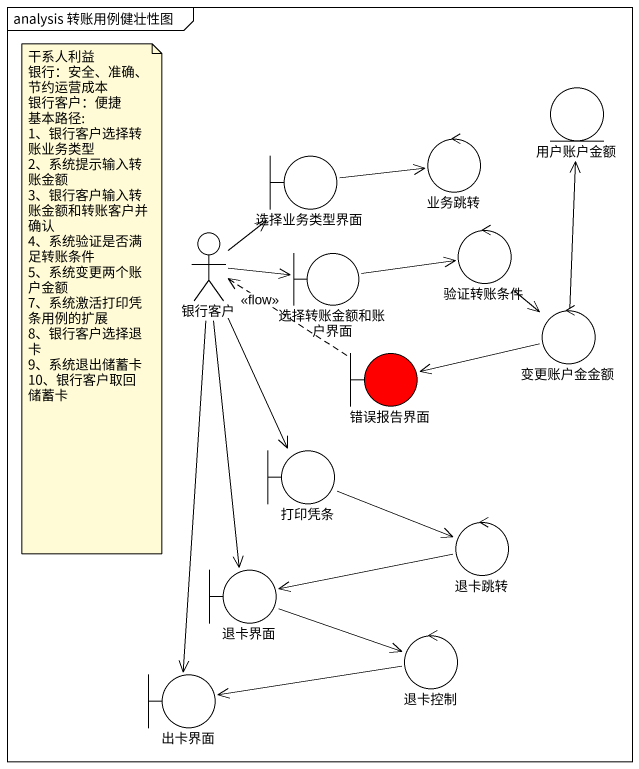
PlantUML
@startuml
mainframe analysis 转账用例健壮性图
control 业务跳转
entity 用户账户金额
boundary 选择业务类型界面
actor 银行客户
control 验证转账条件
boundary 选择转账金额和账户界面
boundary 错误报告界面 #FF0000
control 变更账户金金额
boundary 打印凭条
control 退卡跳转
boundary 退卡界面
boundary 出卡界面
control 退卡控制
选择业务类型界面 -right-> 业务跳转
银行客户 -up-> 选择业务类型界面
银行客户 -right-> 选择转账金额和账户界面
银行客户 --> 打印凭条
银行客户 --> 退卡界面
银行客户 --> 出卡界面
验证转账条件 --> 变更账户金金额
选择转账金额和账户界面 -right-> 验证转账条件
错误报告界面 .left.> 银行客户 : <<flow>>
变更账户金金额 -up-> 用户账户金额
变更账户金金额 -left-> 错误报告界面
打印凭条 -right-> 退卡跳转
退卡跳转 -left-> 退卡界面
退卡界面 -right-> 退卡控制
退卡控制 -left-> 出卡界面
note as N1
  干系人利益
  银行：安全、准确、节约运营成本
  银行客户：便捷
  基本路径:
  1、银行客户选择转账业务类型
  2、系统提示输入转账金额
  3、银行客户输入转账金额和转账客户并确认
  4、系统验证是否满足转账条件
  5、系统变更两个账户金额
  7、系统激活打印凭条用例的扩展
  8、银行客户选择退卡
  9、系统退出储蓄卡
  10、银行客户取回储蓄卡
end note
@enduml
